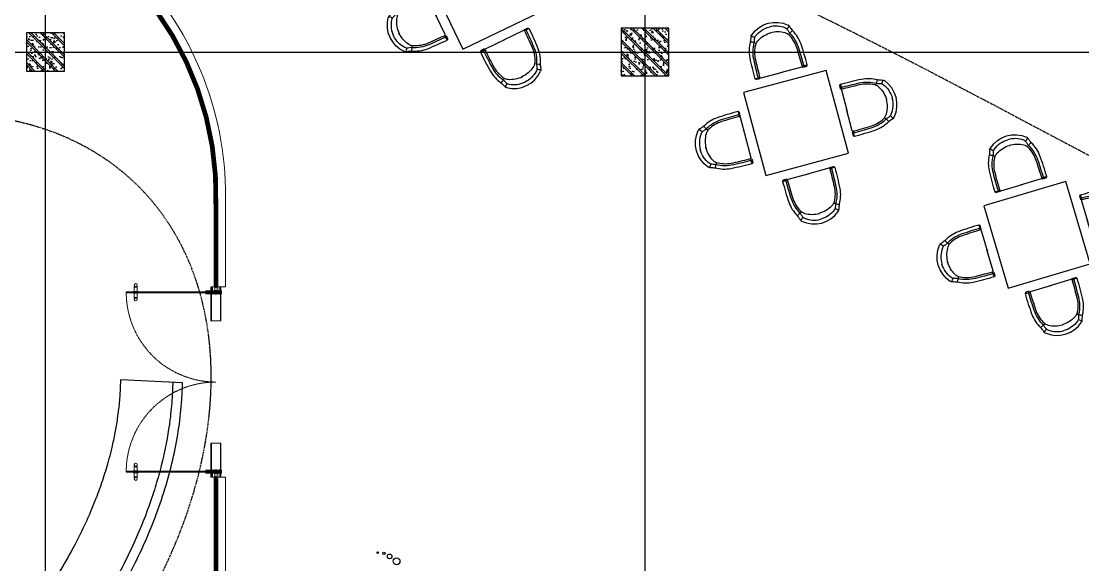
# Model space of a CAD drawing. Header units: millimetres. Extents: x -1030105 to 906887, y -616134 to 1220667.
# Drawn here: x -95543 to -84391, y 511812 to 517518 of the extents above; entities that cross this region are included whole.
import ezdxf
from ezdxf.enums import TextEntityAlignment as Align

# ---------------------------------------------------------------- set-up
doc = ezdxf.new("R2010")
doc.units = ezdxf.units.MM
doc.header["$MEASUREMENT"] = 0
for name, pattern in [('CENTER', [2, 1.25, -0.25, 0.25, -0.25]), ('DASH', [0.35, 0.25, -0.1]), ('XR-BC-Level 01$0$LBC - BEACH CLUB - 240809 DG Rev$0$HIDDEN', [9.524999999999999, 6.35, -3.175])]:
    doc.linetypes.add(name, pattern=pattern)
for name, color, linetype in [('A-Column', 4, 'Continuous'), ('A-Furniture', 143, 'Continuous'), ('A-Tree', 98, 'Continuous'), ('XR-BC-zColumn$0$LBC - BEACH CLUB - 240809 DG Rev$0$DA-WALL-PATT', 8, 'Continuous')]:
    doc.layers.add(name, color=color, linetype=linetype)
doc.layers.add('A-Door', color=33, linetype='Continuous', lineweight=9)
doc.layers.add('A-Wall', color=6, linetype='Continuous', lineweight=9)
doc.layers.add('XR-BC-Level 01$0$LBC - BEACH CLUB - 240809 DG Rev$0$DA-VIEWPORT', color=147, linetype='Continuous', lineweight=0, plot=False)
doc.styles.add('Arial_Bold', font='arialbd.ttf')
pattern_1 = [(49.99999999999999, (0, 0), (143.4520365201507, -12.55042699651902), [15, -165]), (355, (0, 0), (-27.7502667226, 150.4384267400024), [12, -132]), (100.4514, (11.954336, -1.045868), (115.7018763428043, 137.8879084121907), [12.748038, -140.2284224]), (46.18420000000001, (0, 40), (213.4482097251289, -33.10380286580362), [22.5, -247.5]), (96.6356, (17.787349, 37.2413386), (186.9325411097407, 194.8235741800883), [19.1220576, -210.3426]), (351.1842, (0, 40), (186.9323890267254, 194.8237201850649), [18, -198]), (21, (20, 30), (119.3814104236923, -80.52377813306776), [15, -165]), (326.0000000000001, (20, 30), (48.66306638431634, 145.0300090093706), [12, -132]), (71.4514, (29.9484466, 23.2896788), (168.044525716298, 64.50609934199048), [12.748038, -140.2284224]), (37.50000000000001, (0, 0), (2.431971063458134, 66.5787707662623), [0, -130.4, 0, -134, 0, -132.5]), (7.499999999999999, (0, 0), (52.61390748842972, 78.88234237647205), [0, -76.39999999999999, 0, -127.4, 0, -50.5]), (327.5, (-44.6, 0), (106.7644872344818, -4.510974346875951), [0, -50, 0, -156, 0, -207]), (317.5, (-64.6, 0), (116.6372338684772, 20.02099646646354), [0, -65, 0, -103.6, 0, -147]), (45, (0, 0), (-60.10407640085654, 60.10407640085654), []), (45, (0, 24.5), (-60.10407640085654, 60.10407640085654), [])]

# ---------------------------------------------------------------- blocks, each defined once
blk = doc.blocks.new('A$C47cb4578')
for points in [[(18.13640456651183, 7.659717075258982, -0.017501833376341), (25.35136180321342, 261.7598971422881, -0.1086602888762692), (78.99130554126305, 436.8747196218224, 0.01095857473442858), (88.9540681968042, 460.4642889152369, 0.03351711894275171), (98.68941872697565, 490.7843345628328, -0.1508259864433464), (112.4069951055685, 513.5099971160826, -0.3691850718167925), (553.8658140274551, 513.5099971160826)], [(139.6692236131298, 474.4554986697858, -0.09115181710238351), (104.1448502925155, 502.5861776505831), (104.1448502925155, 502.5861776505831)], [(117.6409147895238, 417.9646671047958, 0.07797258755226368), (121.7089666422821, 425.8068206518915, 0.004360621190078275), (132.7996776649836, 459.9384815500212, -0.1560661243696876), (153.5473534078078, 489.304389099311, -0.1648652637876186), (333.159593195594, 549.6672453008769, -0.1648652637876186)], [(548.6318943434997, 417.9646671047958, -0.07797258755226348), (544.5638424907415, 425.8068206518915, -0.004360621190078511), (533.4731314680396, 459.9384815500223, 0.1560661243694014), (512.7254557252686, 489.3043890992712, 0.1648652637876749), (333.1132159374311, 549.6672453008769, 0.1648652637876749)], [(526.6035855198938, 474.4554986697858, 0.0911518171023834), (562.1279588405082, 502.5861776505831), (562.1279588405082, 502.5861776505831)], [(648.1364045665118, 7.659717075258982, 0.017501833376341), (640.9214473298102, 261.7598971422881, 0.1086602888762692), (587.2815035917606, 436.8747196218224, -0.01095857473442858), (577.3187409362195, 460.4642889152369, -0.03351711894275171), (567.583390406048, 490.7843345628328, 0.1508259864433464), (553.8658140274551, 513.5099971160826)], [(56.52641628511356, 0.2062097504162921, -0.005574777781133545), (61.95426475701333, 221.7660864079402, -0.1220366298168631), (117.739558166513, 418.0996112921543, 0.01776259711062246), (117.739558166513, 418.0996112921543, -0.0267630131064581)], [(76.97842547454547, -0.06671800708409137, -0.005577673654569636), (82.39919867440608, 221.1520234805087, -0.1184285226890515), (127.0229291495166, 388.8904366125339, -0.1381410199786314), (172.3323035046851, 435.5878661137867, -0.1321354367586704), (336.0357889106267, 479.6962087257139)], [(135.3057997759001, 404.4987963367234), (121.1364048972046, 415.5643478504508, 0.03098820584543928), (116.029881390725, 419.0658490358228, 0.02788267587270436), (79.93426163957656, 438.0116271384509, 4.146881367535603)], [(589.2943836584782, -0.06671800708409137, 0.005577673654569636), (583.8736104586176, 221.1520234805087, 0.1184285226890527), (539.2498799835071, 388.8904366125348, 0.1381410199786317), (493.9405056283381, 435.5878661137876, 0.1321354367586696), (330.2370202223969, 479.6962087257139)], [(530.9670093571235, 404.4987963367234), (545.1364042358191, 415.5643478504508, -0.03098820584543928), (550.2429277422987, 419.0658490358228, -0.02788267587270436), (586.3385474934471, 438.0116271384509, -4.146881367535603)], [(609.7463928479101, 0.2062097504162921, 0.005574777781133545), (604.3185443760103, 221.7660864079402, 0.1210758738536526), (548.6318943434997, 417.9646671047958, 0.0267630131064581), (548.6318943434997, 417.9646671047958, 0.0267630131064581)], [(71.97887062360951, -5.000000000000909), (31.02892217986278, -5.000000000000909, -0.1950252311136501), (27.54670159230091, -3.5880551528046), (19.65418397894996, 4.071661922455519, -0.2028052945408351), (18.13640456651183, 7.659717075258982)], [(19.56083172954595, 8.318410279654017, 0.07166371629343427), (62.63008785593001, 8.551583298815785, 0.314749989520332), (68.33847126288629, 13.95937055485683, -9.839532151399403)], [(77.11993864815031, 10.14373020281812, 0.4184297611535841), (87.11890567623868, -9.094947017729282e-13), (345.8673779414671, -9.094947017729282e-13)], [(589.1528704848733, 10.14373020281812, -0.4184297611535841), (579.153903456785, -9.094947017729282e-13), (320.4054311915565, -9.094947017729282e-13)], [(594.2939385094141, -5.000000000000909), (635.2438869531609, -5.000000000000909, 0.1950252311136501), (638.7261075407228, -3.5880551528046), (646.6186251540737, 4.071661922455519, 0.2028052945408351), (648.1364045665118, 7.659717075258982)], [(646.7119774034777, 8.318410279654017, -0.07166371629343427), (603.6427212770936, 8.551583298815785, -0.314749989520332), (597.9343378701374, 13.95937055485683, 9.839532151399403)]]:
    blk.add_lwpolyline(points, format="xyb")
blk.add_arc((594.2939385094141, -9.094947017729282e-13), 5, 180.7645547342009, 270)
blk = doc.blocks.new('ewr3')
at = {"color": 0, "linetype": 'ByBlock', "lineweight": -2}
blk.add_lwpolyline([(8.709030225872993e-07, 636.3961031046388), (-636.3961021960713, 3.585546437534504e-08), (8.724164217710495e-07, -636.396103031489), (636.3961039393907, 3.727245712070726e-08)], close=True, dxfattribs=at)
at = {"color": 0, "zscale": 0.9}
for p, xscale, yscale, rotation in [((-609.0173802808276, 168.8000781893861), 0.9, 0.9, 45.00000000000002), ((168.8000790243968, 609.017381189904), 0.9, 0.9, 315), ((-609.0173802807694, -168.8000781153096), -0.9000000000000001, 0.9000000000000001, 134.9999999999999), ((168.8000790243968, -609.0173811158311), -0.8999999999999998, 0.8999999999999998, 225)]:
    blk.add_blockref('A$C47cb4578', p, dxfattribs=dict(at, xscale=xscale, yscale=yscale, rotation=rotation))
blk = doc.blocks.new('FUR')
at = {"layer": 'A-Furniture'}
blk.add_line((-49151.85415961436, -9575.893176861573), (-49801.45347346895, -9543.617486727424), dxfattribs=at)
at = {"layer": 'A-Furniture', "color": 8, "linetype": 'DASH', "ltscale": 50}
blk.add_ellipse((-53035.26949044026, -10910.52595339995), major_axis=(-3439.503107609407, -3378.204462451687), ratio=0.7052025209358396, start_param=7.259258764595317, end_param=11.18303171131864, dxfattribs=at)
blk.add_open_spline([(-56447.03599999993, -6097.049467972713), (-55194.80878073322, -4879.432741814177), (-50278.88373038909, -2284.573604768259), (-42421.47772418463, -5454.796933513135), (-32732.45049999998, -11254.02927138517), (-23301.95049999998, -9202.029271385167), (-18023.95049999998, -504.5292713851668), (-16595.45049999998, 8921.470728614833), (-19600.32320915881, 15918.27845925349), (-21321.18391267408, 18705.60147339047), (-21789.72381129679, 19344.96383619693)], degree=3, knots=[32574.7262056019, 32574.7262056019, 32574.7262056019, 32574.7262056019, 37697.74124470179, 48060.13185932349, 55585.25195803288, 69452.98974218499, 76151.42226405158, 84447.8370469563, 94470.7732435007, 98031.73488863441, 98031.73488863441, 98031.73488863441, 98031.73488863441], dxfattribs=at)
at = {"layer": 'A-Furniture'}
for points, knots in [([(-50448.11985554735, -11567.4189242071), (-50434.49583650949, -11545.11984746391), (-50421.07301318593, -11522.78008800396), (-50394.40090456299, -11477.63513743319), (-50381.15975796495, -11454.83057930297), (-50342.07033998932, -11386.31746206479), (-50316.85615454157, -11340.50940066506), (-50277.38525537342, -11266.11775518814), (-50262.59634580511, -11237.58304669079), (-50233.6921079306, -11180.46859103302), (-50219.57794536944, -11151.89117045514), (-50178.26254425597, -11066.13921373198), (-50152.09226886218, -11008.95166349364), (-50106.81698416865, -10904.57211450569), (-50087.27233080394, -10857.36053280556), (-50043.88243796697, -10747.34245900414), (-50020.79146352768, -10684.60894359392), (-49976.97504899227, -10556.52036167146), (-49956.4309182717, -10491.1810935156), (-49926.77635205137, -10387.86925831588), (-49916.40478047592, -10349.53674232226), (-49901.92394478958, -10292.57097027963), (-49897.2995415295, -10273.77589180879), (-49886.66747993077, -10229.08509391872), (-49880.81450396169, -10203.24840559054), (-49869.74204697301, -10151.79781283159), (-49864.52326049573, -10126.18747969531), (-49849.81471487014, -10049.73517349991), (-49841.27303026339, -9999.271829935838), (-49829.19942135859, -9916.711390295764), (-49824.95581216717, -9884.277027971344), (-49817.52476732781, -9819.932650118484), (-49814.33816871021, -9788.03001118172), (-49809.53771140879, -9731.095152106835), (-49807.73725331649, -9705.959210922476), (-49804.79722213578, -9656.084105439251), (-49803.65730290978, -9631.34032028343), (-49802.13763344855, -9585.584512879956), (-49801.67588342729, -9564.520748951938), (-49801.45347346828, -9543.617486727424)], [8.195964890782664, 8.195964890782664, 8.195964890782664, 8.195964890782664, 8.215698826895528, 8.215698826895528, 8.235771412302698, 8.235771412302698, 8.275916583117038, 8.275916583117038, 8.300857585532352, 8.300857585532352, 8.325798587947666, 8.325798587947666, 8.375680592778295, 8.375680592778295, 8.416950866887337, 8.416950866887337, 8.47207804585742, 8.47207804585742, 8.530103130306044, 8.530103130306044, 8.564578541969398, 8.564578541969398, 8.581624303912362, 8.581624303912362, 8.605232317322704, 8.605232317322704, 8.628840330733047, 8.628840330733047, 8.67605635755373, 8.67605635755373, 8.707011052758235, 8.707011052758235, 8.73796574796274, 8.73796574796274, 8.762769175508248, 8.762769175508248, 8.787572603053757, 8.787572603053757, 8.809018448812264, 8.809018448812264, 8.809018448812264, 8.809018448812264]), ([(-49978.78493319702, -11854.16747397371), (-49977.57418705111, -11852.18578916672), (-49976.36481339639, -11850.20370465307), (-49913.0891185275, -11746.36021220114), (-49854.65206440544, -11643.44959262386), (-49755.51660983944, -11455.45598412328), (-49713.53784108323, -11370.59332792752), (-49634.83455354926, -11200.42256569699), (-49598.11362501064, -11115.11689546087), (-49530.06996642076, -10944.48896421841), (-49498.75077173198, -10859.17317523703), (-49447.03981827821, -10705.09541284107), (-49425.70147988852, -10636.26456634048), (-49386.6905572136, -10499.11368705379), (-49369.01602138393, -10430.79093506455), (-49321.52526701345, -10226.93370960199), (-49297.25294728336, -10092.5093402355), (-49270.44335006911, -9882.727168277605), (-49263.06830752266, -9805.818729011808), (-49254.82564306066, -9676.40300957067), (-49252.67967442606, -9623.391915656859), (-49251.78234847443, -9570.9281912304)], [8.195964912341433, 8.195964912341433, 8.195964912341433, 8.195964912341433, 8.197554136926422, 8.197554136926422, 8.279209391002036, 8.279209391002036, 8.345771190229044, 8.345771190229044, 8.41233298945605, 8.41233298945605, 8.478894788683057, 8.478894788683057, 8.53283718799704, 8.53283718799704, 8.586779587311025, 8.586779587311025, 8.694664385938994, 8.694664385938994, 8.75815970062682, 8.75815970062682, 8.802908496397698, 8.802908496397698, 8.802908496397698, 8.802908496397698]), ([(-49893.45131037537, -11906.30357428314), (-49876.68978067902, -11878.8691830528), (-49860.18519910428, -11851.35678834107), (-49780.89809429969, -11716.7176047063), (-49721.78453613332, -11608.59214989236), (-49621.23734275115, -11409.64326940663), (-49578.50554412186, -11319.02215864509), (-49498.92866286512, -11137.37730013626), (-49462.08070814527, -11046.34909030283), (-49390.16600788764, -10852.91474033496), (-49355.90981305236, -10750.51585902425), (-49295.22931830118, -10546.52592495689), (-49268.80733634079, -10444.93286749499), (-49223.89941798791, -10243.24472050136), (-49205.41663081988, -10143.14948888868), (-49176.42437484153, -9945.13078952278), (-49165.91839438099, -9847.209148302209), (-49155.40171822357, -9691.881519506453), (-49152.89568478047, -9633.590908374754), (-49151.85415961436, -9575.893176861573)], [8.195964912157367, 8.195964912157367, 8.195964912157367, 8.195964912157367, 8.217597213010356, 8.217597213010356, 8.301555842578548, 8.301555842578548, 8.371157098034368, 8.371157098034368, 8.440758353490189, 8.440758353490189, 8.51913104862314, 8.51913104862314, 8.597503743756093, 8.597503743756093, 8.675876438889045, 8.675876438889045, 8.754249134021997, 8.754249134021997, 8.802010205004196, 8.802010205004196, 8.802010205004196, 8.802010205004196])]:
    blk.add_open_spline(points, degree=3, knots=knots, dxfattribs=at)
for p, rotation in [((-45997.4269236839, -5470.861624582205), 70.60466719143534), ((-42707.16071268742, -6845.33103036345), 60.01217058160989), ((-40175.18122666419, -8020.756689986214), 61.49418075960213)]:
    blk.add_blockref('ewr3', p, dxfattribs=dict(at, rotation=rotation))
blk = doc.blocks.new('CAY8')
at = {"color": 0, "linetype": 'ByBlock'}
for centre, radius in [((308.871727297048, 634.0487209166113), 2.81873166861981), ((331.5741172537182, 627.7466843330785), 4.545372486394402), ((350.4927755512927, 612.6217852167556), 8.822843673474523), ((373.1951655079629, 589.93442711227), 12.60709149153757)]:
    blk.add_circle(centre, radius, dxfattribs=at)
blk = doc.blocks.new('CÂY')
at = {"layer": 'A-Tree', "color": 8, "ltscale": 10, "xscale": 2.803183510899544, "yscale": 2.803183510899544, "zscale": 2.803183510899544, "rotation": 10.01051399675766}
blk.add_blockref('CAY8', (-3149.235153644375, 926.7719817179022), dxfattribs=at)
blk = doc.blocks.new('BỐ TRÍ LAY OUT')
at = {"layer": 'A-Furniture', "color": 3}
for name, p in [('CÂY', (4286.75486311756, 4469.288343299762)), ('FUR', (48783.7433631176, 18654.71482977469))]:
    blk.add_blockref(name, p, dxfattribs=at)
blk = doc.blocks.new('*U1486')
at = {"color": 8, "linetype": 'CENTER', "ltscale": 500}
blk.add_line((-6392.643045294039, 7811.817619178139), (-6055.4829418041, 7811.817619178139), dxfattribs=at)
at = {"style": 'Arial_Bold'}
blk.add_attdef('TRUC', text='', height=2.5, dxfattribs=at).set_placement((-6401.947800032925, 7811.817619178007), align=Align.MIDDLE_CENTER)
blk = doc.blocks.new('*U1487')
at = {"color": 8, "linetype": 'CENTER', "ltscale": 500}
blk.add_line((-6401.947800033063, 7821.122373916886), (-6401.947800033064, 8224.897619178022), dxfattribs=at)
at = {"style": 'Arial_Bold'}
blk.add_attdef('TRUC', text='', height=2.5, dxfattribs=at).set_placement((-6401.947800032925, 7811.817619178007), align=Align.MIDDLE_CENTER)
blk = doc.blocks.new('TRỤC')
at = {"color": 0, "xscale": 199.9999999999901, "yscale": 199.9999999999901, "zscale": 199.9999999999901}
for name, p in [('*U1487', (1286689.560006549, -1575802.327948784)), ('*U1487', (1292989.560006554, -1575802.327948784)), ('*U1486', (1270336.330398384, -1549763.52383555))]:
    blk.add_blockref(name, p, dxfattribs=at)
blk = doc.blocks.new('*U1502')
at = {"color": 0, "linetype": 'ByBlock', "lineweight": -2}
for p, q in [((-58, 47.5), (19, 47.5)), ((-58, 35.5), (19, 35.5)), ((-55, 12.5), (-55, -12.5)), ((-53.5, 12.5), (-53.5, -12.5)), ((-50, 12.5), (-50, -12.5)), ((19, 39), (21, 39)), ((19, 37.5), (21, 37.5)), ((21, 47.5), (300, 47.5)), ((-58, -35.5), (19, -35.5)), ((-58, -47.5), (19, -47.5)), ((19, -37.5), (21, -37.5)), ((19, -39), (21, -39)), ((21, -47.5), (300, -47.5))]:
    blk.add_line(p, q, dxfattribs=at)
for points in [[(-58, 34.5), (21, 34.5), (21, 52.5), (300, 52.5), (300, -52.5), (21, -52.5), (21, -34.5), (-58, -34.5)], [(-9.4, 5.25), (-9.8, 6)], [(9.39, 5.25), (9.81, 6)], [(-9.4, -5.265), (-9.8, -6)], [(9.39, -5.265), (9.401540022620658, -5.284591070799278), (9.41437415407218, -5.307380673141674), (9.426189918555185, -5.327439860731115), (9.438139720814414, -5.347337525384498), (9.450639720814413, -5.368988160479109), (9.64534200847674, -5.70622241506015), (9.64534200847674, -5.70622241506015), (9.485639720814415, -5.429609938744022), (9.498139720814416, -5.451260573838635), (9.510639720814414, -5.472911208933242), (9.523139720814415, -5.494561844027855), (9.535639720814414, -5.516212479122464), (9.545639720814414, -5.533532987198152), (9.558139720814411, -5.555183622292764), (9.570639720814414, -5.576834257387373), (9.583139720814415, -5.598484892481986), (9.595639720814415, -5.620135527576601), (9.605639720814413, -5.637456035652285), (9.619254707965927, -5.661737885143106), (9.630519652235908, -5.681648606733605), (9.642369330429004, -5.700968224398563), (9.654679919431592, -5.72272711679706), (9.666990508434179, -5.74448600919556), (9.679301097436763, -5.766244901594057), (9.69161168643935, -5.788003793992551), (9.703922275441938, -5.80976268639105), (9.713770746644007, -5.82716980030985), (9.726081335646592, -5.848928692708345), (9.738391924649179, -5.870687585106843), (9.633524166391375, -5.685334449889368), (9.763013102654353, -5.914205369903836), (9.77532369165694, -5.935964262302338), (9.787634280659526, -5.957723154700833), (9.799944869662113, -5.979482047099328), (9.81, -6)]]:
    blk.add_lwpolyline(points, dxfattribs=at)
blk.add_lwpolyline([(21, -35), (19, -35), (19, -52.5), (-58, -52.5), (-58, -12.5), (-15, -12.5, 2.848999599679678), (-15, 12.5), (-58, 12.5), (-58, 52.5), (19, 52.5), (19, 35), (21, 35)], format="xyb", dxfattribs=at)
for points in [[(-9.8, 6, 0.2815485941376181), (-9.8, -6), (9.81, -6, 0.2815485941376182), (9.81, 6)], [(-9.4, -5.265), (9.39, -5.265, 0.2608039113317421), (9.39, 5.25), (-9.4, 5.25, 0.2612210762532219)]]:
    blk.add_lwpolyline(points, format="xyb", close=True, dxfattribs=at)
for radius in [20.5, 18.5, 12.5]:
    blk.add_circle((0, 0), radius, dxfattribs=at)
at = {"layer": 'XR-BC-Level 01$0$LBC - BEACH CLUB - 240809 DG Rev$0$DA-VIEWPORT'}
blk.add_lwpolyline([(300, -52.5), (21, -52.5), (21, -39), (19, -39), (19, -52.5), (-58, -52.5), (-58, -12.5), (-55, -12.5), (-55, 12.5), (-58, 12.5), (-58, 52.5), (19, 52.5), (19, 39), (21, 39), (21, 52.5), (300, 52.5)], close=True, dxfattribs=at)
blk = doc.blocks.new('*U1504')
at = {"color": 0, "linetype": 'ByBlock', "lineweight": -2}
blk.add_lwpolyline([(25, 0), (-25, 0), (-25, -5), (25, -5)], close=True, dxfattribs=at)
blk.add_lwpolyline([(15, -5), (-15, -5), (-15, -60, -1), (15, -60)], format="xyb", close=True, dxfattribs=at)
blk.add_circle((0, -70), 16, dxfattribs=at)
blk = doc.blocks.new('*U1505')
at = {"color": 0, "linetype": 'ByBlock', "lineweight": -2}
blk.add_lwpolyline([(25, 0), (-25, 0), (-25, -5), (25, -5)], close=True, dxfattribs=at)
blk.add_lwpolyline([(15, -5), (-15, -5), (-15, -60, -1), (15, -60)], format="xyb", close=True, dxfattribs=at)
blk.add_circle((0, -70), 16, dxfattribs=at)
blk = doc.blocks.new('*U1506')
at = {"color": 0, "linetype": 'ByBlock', "lineweight": -2}
for p, q in [((-58, 47.5), (19, 47.5)), ((-58, 35.5), (19, 35.5)), ((-55, 12.5), (-55, -12.5)), ((-53.5, 12.5), (-53.5, -12.5)), ((-50, 12.5), (-50, -12.5)), ((19, 39), (21, 39)), ((19, 37.5), (21, 37.5)), ((21, 47.5), (300, 47.5)), ((-58, -35.5), (19, -35.5)), ((-58, -47.5), (19, -47.5)), ((19, -37.5), (21, -37.5)), ((19, -39), (21, -39)), ((21, -47.5), (300, -47.5))]:
    blk.add_line(p, q, dxfattribs=at)
for points in [[(-58, 34.5), (21, 34.5), (21, 52.5), (300, 52.5), (300, -52.5), (21, -52.5), (21, -34.5), (-58, -34.5)], [(-9.4, 5.25), (-9.8, 6)], [(9.39, 5.25), (9.81, 6)], [(-9.4, -5.265), (-9.8, -6)], [(9.39, -5.265), (9.401540022620658, -5.284591070799278), (9.41437415407218, -5.307380673141674), (9.426189918555185, -5.327439860731115), (9.438139720814414, -5.347337525384498), (9.450639720814413, -5.368988160479109), (9.64534200847674, -5.70622241506015), (9.64534200847674, -5.70622241506015), (9.485639720814415, -5.429609938744022), (9.498139720814416, -5.451260573838635), (9.510639720814414, -5.472911208933242), (9.523139720814415, -5.494561844027855), (9.535639720814414, -5.516212479122464), (9.545639720814414, -5.533532987198152), (9.558139720814411, -5.555183622292764), (9.570639720814414, -5.576834257387373), (9.583139720814415, -5.598484892481986), (9.595639720814415, -5.620135527576601), (9.605639720814413, -5.637456035652285), (9.619254707965927, -5.661737885143106), (9.630519652235908, -5.681648606733605), (9.642369330429004, -5.700968224398563), (9.654679919431592, -5.72272711679706), (9.666990508434179, -5.74448600919556), (9.679301097436763, -5.766244901594057), (9.69161168643935, -5.788003793992551), (9.703922275441938, -5.80976268639105), (9.713770746644007, -5.82716980030985), (9.726081335646592, -5.848928692708345), (9.738391924649179, -5.870687585106843), (9.633524166391375, -5.685334449889368), (9.763013102654353, -5.914205369903836), (9.77532369165694, -5.935964262302338), (9.787634280659526, -5.957723154700833), (9.799944869662113, -5.979482047099328), (9.81, -6)]]:
    blk.add_lwpolyline(points, dxfattribs=at)
blk.add_lwpolyline([(21, -35), (19, -35), (19, -52.5), (-58, -52.5), (-58, -12.5), (-15, -12.5, 2.848999599679678), (-15, 12.5), (-58, 12.5), (-58, 52.5), (19, 52.5), (19, 35), (21, 35)], format="xyb", dxfattribs=at)
for points in [[(-9.8, 6, 0.2815485941376181), (-9.8, -6), (9.81, -6, 0.2815485941376182), (9.81, 6)], [(-9.4, -5.265), (9.39, -5.265, 0.2608039113317421), (9.39, 5.25), (-9.4, 5.25, 0.2612210762532219)]]:
    blk.add_lwpolyline(points, format="xyb", close=True, dxfattribs=at)
for radius in [20.5, 18.5, 12.5]:
    blk.add_circle((0, 0), radius, dxfattribs=at)
at = {"layer": 'XR-BC-Level 01$0$LBC - BEACH CLUB - 240809 DG Rev$0$DA-VIEWPORT'}
blk.add_lwpolyline([(300, -52.5), (21, -52.5), (21, -39), (19, -39), (19, -52.5), (-58, -52.5), (-58, -12.5), (-55, -12.5), (-55, 12.5), (-58, 12.5), (-58, 52.5), (19, 52.5), (19, 39), (21, 39), (21, 52.5), (300, 52.5)], close=True, dxfattribs=at)
blk = doc.blocks.new('*U1507')
at = {"color": 0, "linetype": 'ByBlock', "lineweight": -2}
blk.add_lwpolyline([(25, 0), (-25, 0), (-25, -5), (25, -5)], close=True, dxfattribs=at)
blk.add_lwpolyline([(15, -5), (-15, -5), (-15, -60, -1), (15, -60)], format="xyb", close=True, dxfattribs=at)
blk.add_circle((0, -70), 16, dxfattribs=at)
blk = doc.blocks.new('*U1508')
at = {"color": 0, "linetype": 'ByBlock', "lineweight": -2}
blk.add_lwpolyline([(25, 0), (-25, 0), (-25, -5), (25, -5)], close=True, dxfattribs=at)
blk.add_lwpolyline([(15, -5), (-15, -5), (-15, -60, -1), (15, -60)], format="xyb", close=True, dxfattribs=at)
blk.add_circle((0, -70), 16, dxfattribs=at)
blk = doc.blocks.new('*U1491')
at = {"linetype": 'ByBlock', "lineweight": -2}
h = blk.add_hatch(color=253, dxfattribs=at)
h.dxf.hatch_style = 1
h.paths.add_polyline_path([(52.99999995414328, -57.99999994526479), (52.99999995414328, 104.0000000547352), (42.49999995414328, 104.0000000547352), (42.49999995414328, -57.99999994526479)])
h = blk.add_hatch(color=253, dxfattribs=at)
h.dxf.hatch_style = 1
h.paths.add_polyline_path([(62.99999995414328, -57.99999994526479), (62.99999995414328, 104.0000000547352), (73.49999995414328, 104.0000000547352), (73.49999995414328, -57.99999994526479)])
h = blk.add_hatch(color=253, dxfattribs=at)
h.dxf.hatch_style = 1
h.paths.add_polyline_path([(1937.000000045854, -57.99999994526479), (1937.000000045854, 104.0000000547352), (1926.500000045854, 104.0000000547352), (1926.500000045854, -57.99999994526479)])
h = blk.add_hatch(color=253, dxfattribs=at)
h.dxf.hatch_style = 1
h.paths.add_polyline_path([(1947.000000045854, -57.99999994526479), (1947.000000045854, 104.0000000547352), (1957.500000045854, 104.0000000547352), (1957.500000045854, -57.99999994526479)])
at = {"color": 0, "linetype": 'ByBlock', "lineweight": -2}
for points in [[(54.99999995414328, -57.99999994526661), (60.99999995414328, -57.99999994526479), (62.99999995414328, -55.99999994526479), (63.00000010058648, 939.999999920705), (61.00000010058648, 941.999999920705), (55.00000010059011, 941.999999920705), (53.00000010059011, 939.999999920705), (52.99999995414328, -55.99999994526661)], [(1945.000000045854, -57.99999994526661), (1939.000000045854, -57.99999994526479), (1937.000000045854, -55.99999994526479), (1936.99999989941, 939.999999920705), (1938.99999989941, 941.999999920705), (1944.999999899407, 941.999999920705), (1946.999999899407, 939.999999920705), (1947.000000045854, -55.99999994526661)], [(52.99999995414328, -57.99999994526479), (52.99999995414328, 104.0000000547352), (42.49999995414328, 104.0000000547352), (42.49999995414328, -57.99999994526479)], [(62.99999995414328, -57.99999994526479), (62.99999995414328, 104.0000000547352), (73.49999995414328, 104.0000000547352), (73.49999995414328, -57.99999994526479)], [(1937.000000045854, -57.99999994526479), (1937.000000045854, 104.0000000547352), (1926.500000045854, 104.0000000547352), (1926.500000045854, -57.99999994526479)], [(1947.000000045854, -57.99999994526479), (1947.000000045854, 104.0000000547352), (1957.500000045854, 104.0000000547352), (1957.500000045854, -57.99999994526479)]]:
    blk.add_lwpolyline(points, close=True, dxfattribs=at)
at = {"color": 8, "linetype": 'XR-BC-Level 01$0$LBC - BEACH CLUB - 240809 DG Rev$0$HIDDEN'}
for centre, start, end in [((57.99999998680995, -9.248347653774077e-08), 5.625172908954929e-09, 90.18276242648732), ((1942.000000013187, -9.248347653774077e-08), 89.81723757351081, 179.9999999943749)]:
    blk.add_arc(centre, 942.0000000131885, start, end, dxfattribs=at)
at = {"color": 0, "linetype": 'ByBlock', "lineweight": -2, "xscale": -1, "rotation": 270}
for name, p in [('*U1505', (53.0000001107328, 841.9999999200102)), ('*U1507', (1936.999999909553, 841.9999999200102))]:
    blk.add_blockref(name, p, dxfattribs=at)
at = {"color": 0, "linetype": 'ByBlock', "lineweight": -2}
for name, p, rotation in [('*U1504', (63.00000009044379, 841.9999999200102), 90), ('*U1508', (1946.999999889264, 841.9999999200102), 90.00000000000001)]:
    blk.add_blockref(name, p, dxfattribs=dict(at, rotation=rotation))
at = {"color": 251, "linetype": 'ByBlock', "lineweight": -2}
blk.add_blockref('*U1502', (57.99999999999636, -4.58549038739875e-08), dxfattribs=at)
at = {"color": 251, "linetype": 'ByBlock', "lineweight": -2, "xscale": -1}
blk.add_blockref('*U1506', (1942, -4.585490387398752e-08), dxfattribs=at)
blk = doc.blocks.new('TƯỜNG KIẾN TRÚC')
at = {"color": 0, "linetype": 'DASH', "ltscale": 1000, "const_width": 50}
blk.add_lwpolyline([(-57253.42743822862, -42508.56044544757), (-52294.97845692304, -42508.56044544757, -0.4234674845155981), (-49005.51908506756, -45903.27478213992), (-49005.51908506756, -46761.61106704792)], format="xyb", dxfattribs=at)
at = {"color": 0}
blk.add_lwpolyline([(-57253.42743822862, -42408.56044544757), (-52294.97845692304, -42408.56044544757, -0.4233295591207221), (-48905.51908506756, -45904.83768510527), (-48905.51908506756, -46761.61106704792), (-49058.01908563497, -46761.61106704792)], format="xyb", dxfattribs=at)
at = {"color": 0, "linetype": 'DASH', "ltscale": 1000, "const_width": 50}
blk.add_lwpolyline([(-49005.51908506756, -48761.61106704792), (-49005.51908506756, -51571.71701171354)], dxfattribs=at)
at = {"color": 0}
blk.add_lwpolyline([(-49058.01908563497, -48761.61106704792), (-48905.51908506756, -48761.61106704792), (-48905.51908506756, -51552.48405339837)], dxfattribs=at)
at = {"layer": 'A-Door', "rotation": 90}
blk.add_blockref('*U1491', (-49005.51908568083, -48761.61106704792), dxfattribs=at)
blk = doc.blocks.new('KIẾN TRÚC')
h = blk.add_hatch(color=9)
h.dxf.hatch_style = 1
edge = h.paths.add_edge_path(flags=16)
edge.add_line((62281.95049999998, 27412.02927138517), (55232.82389649404, 27412.02927138505))
edge.add_arc((32545.50878812408, 30716.66293956665), 22926.72829924391, 284.53695158247865, 351.7125813344091, ccw=False)
edge.add_line((38300.21700792988, 8523.911784915952), (13217.51784992669, 8523.911784910597))
edge.add_arc((23753.10182550838, 24110.84943410289), 18813.58963585476, 227.7677182561868, 235.9442986410003, ccw=False)
edge.add_arc((7788.819823088517, 12733.3910908635), 4187.039666959467, 236.0590124962323, 322.4360737019827, ccw=False)
edge.add_arc((13873.5970987339, 18503.25729619298), 12505.26566685072, 190.8327360748526, 227.6605687844487, ccw=False)
edge.add_arc((25477.52443721271, 20792.18331255531), 24332.69085544715, 180.6832153365221, 190.991126688788, ccw=False)
edge.add_arc((3282.93561756362, 20557.21277457592), 2137.084471138149, 101.08076224722828, 181.479400931386, ccw=False)
edge.add_line((2872.204064266523, 22654.45611475036), (4986.06665855035, 23013.11448664329))
edge.add_arc((28039.69241930227, 24288.4119512235), 23088.87273861522, 153.2014320220877, 183.1663029992741, ccw=False)
edge.add_arc((10232.26976538847, 40544.64471371844), 6483.106001901682, 182.8401094538115, 244.3962742115525, ccw=False)
edge.add_arc((-6425.00274742386, 39970.86676714511), 10185.26120742048, 1.420812516492314, 26.70695635716553)
edge.add_arc((10590.58143904217, 49414.25633883046), 9292.69259551461, 144.7133172211654, 211.5754885360199, ccw=False)
edge.add_arc((-12326.15115191392, 64090.21360378864), 17935.64217367859, 328.7375359512051, 356.1899532233969)
edge.add_arc((16735.32676788772, 62308.59922571364), 11181.04393981935, 84.1243873636841, 176.9761863570094, ccw=False)
edge.add_arc((20708.98128665387, 99752.52490135818), 26473.21942281876, 263.8653720447036, 288.4869561324928)
edge.add_arc((35667.35201082098, 54479.70646712999), 21207.13938727637, 73.35106851793267, 108.03023985438841, ccw=False)
edge.add_arc((44765.46109434243, 84516.17499720305), 10177.42256554817, 252.7258710955127, 285.7130125077479)
edge.add_arc((49658.99676799333, 68415.98596348311), 6655.601145545619, 49.49953772748103, 108.7311152981473, ccw=False)
edge.add_arc((48035.04809900769, 66009.84854850778), 9545.540963997893, -2.328829575281418, 51.46764420018991, ccw=False)
edge.add_line((57572.70516659174, 65621.96975748474), (49483.50000000001, 65623.9117849106))
edge.add_line((49483.50000000001, 65623.9117849106), (62281.95049999965, 65623.9117849191))
edge.add_line((62281.95049999965, 65623.9117849191), (62281.95049999998, 27412.02927138517))
h.paths.add_polyline_path([(0, 77895.5), (64428.50000000001, 77895.5), (64428.50000000001, -0.577250000089407), (-1.792749999687658, 0.577250000089407)])
at = {"color": 3}
blk.add_blockref('TRỤC', (5188.757962470409, 8718.304113260703), dxfattribs=at)
at = {"layer": 'A-Wall'}
blk.add_blockref('TƯỜNG KIẾN TRÚC', (62285.79396247002, 65615.61311326921), dxfattribs=at)
blk = doc.blocks.new('*U1464')
at = {"layer": 'XR-BC-zColumn$0$LBC - BEACH CLUB - 240809 DG Rev$0$DA-WALL-PATT'}
h = blk.add_hatch(dxfattribs=at)
h.set_pattern_fill('1BT-01', color=256, scale=20, pattern_type=2)
h.set_pattern_definition(pattern_1)
h.paths.add_polyline_path([(6.123233995736766e-15, 0), (500, 0), (500, 500), (6.123233995736766e-15, 500)])
at = {"color": 0}
blk.add_lwpolyline([(6.123233995736766e-15, 0), (500, 0), (500, 500), (6.123233995736766e-15, 500)], close=True, dxfattribs=at).dxf.unprotected_set("ltscale", 0)
blk = doc.blocks.new('*U1465')
at = {"layer": 'XR-BC-zColumn$0$LBC - BEACH CLUB - 240809 DG Rev$0$DA-WALL-PATT'}
h = blk.add_hatch(dxfattribs=at)
h.set_pattern_fill('1BT-01', color=256, scale=20, pattern_type=2)
h.set_pattern_definition(pattern_1)
h.paths.add_polyline_path([(6.123233995736766e-15, 0), (400, 0), (400, 400), (6.123233995736766e-15, 400)])
at = {"color": 0}
blk.add_lwpolyline([(6.123233995736766e-15, 0), (400, 0), (400, 400), (6.123233995736766e-15, 400)], close=True, dxfattribs=at).dxf.unprotected_set("ltscale", 0)
blk = doc.blocks.new('cot tang tren')
at = {"rotation": 270}
for name, p in [('*U1464', (22935.86539651453, 69417.95467594499)), ('*U1465', (16685.66384469904, 69368.71334506245))]:
    blk.add_blockref(name, p, dxfattribs=at)

msp = doc.modelspace()

# ---------------------------------------------------------------- block references
at = {"color": 3}
for name, p in [('KIẾN TRÚC', (-106778.5, 495876.5)), ('BỐ TRÍ LAY OUT', (-93480.29286311776, 504642.1131132607))]:
    msp.add_blockref(name, p, dxfattribs=at)
at = {"layer": 'A-Column'}
msp.add_blockref('cot tang tren', (-112175.3889829109, 448026.8494373155), dxfattribs=at)

doc.saveas('drawing.dxf')
